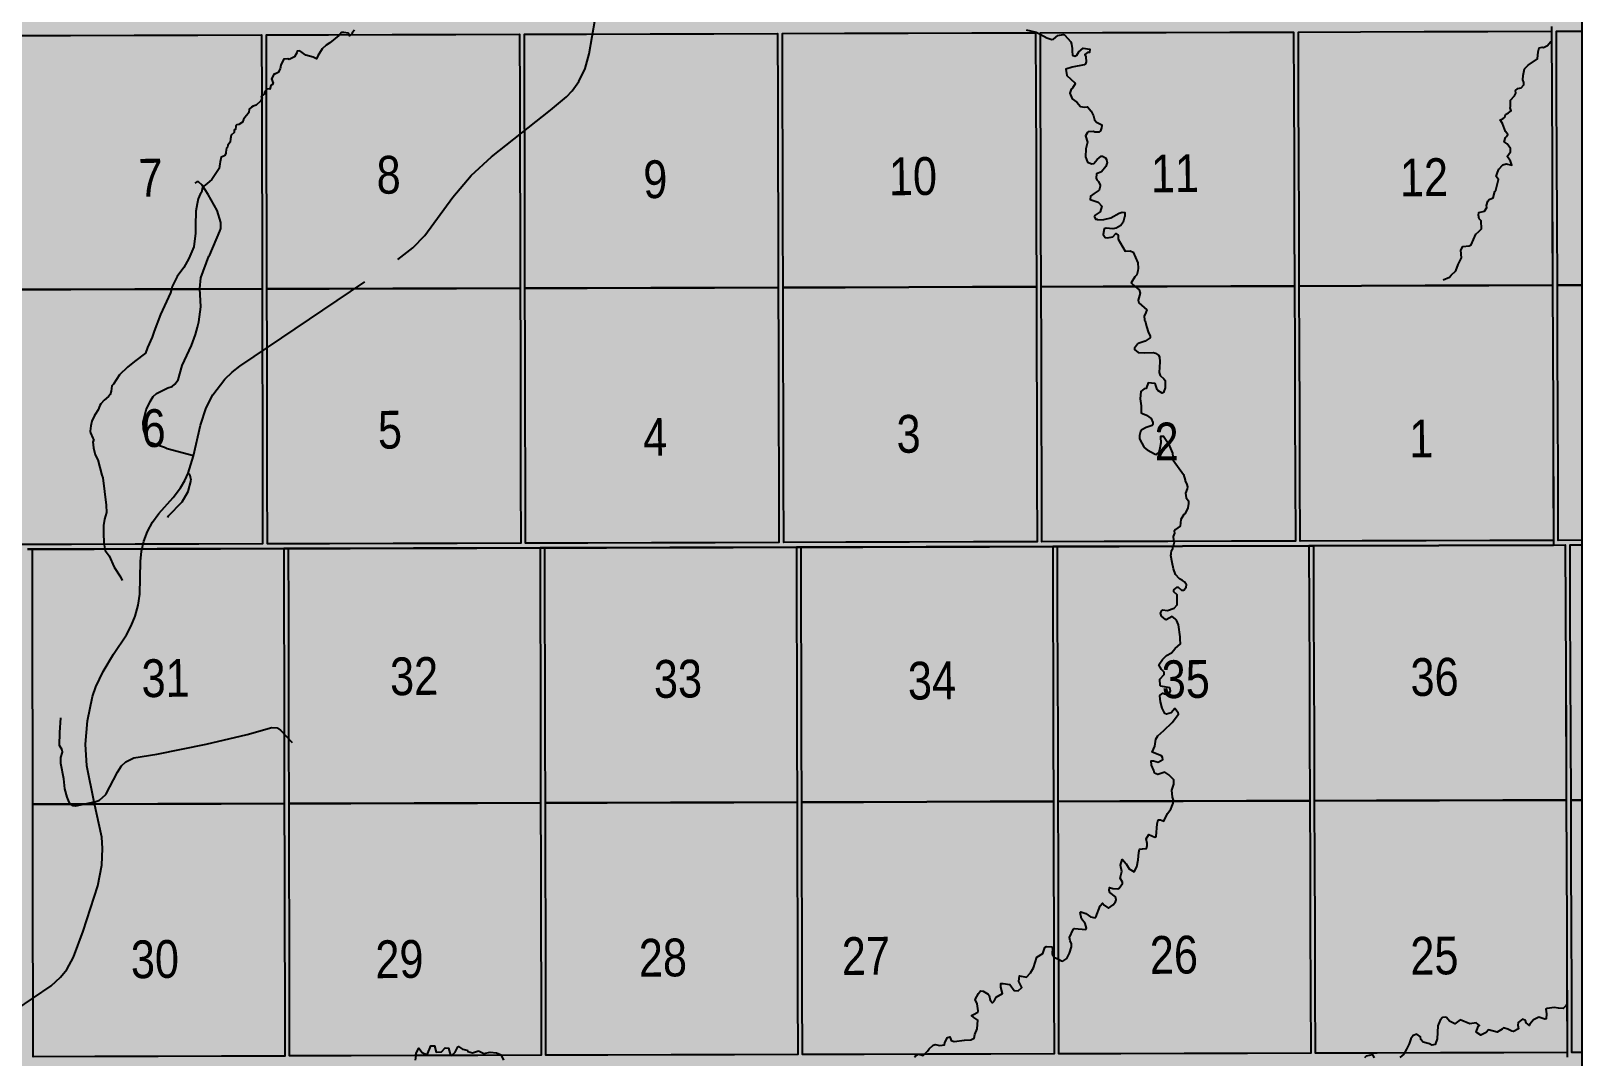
# Model space of a CAD drawing. Extents: x 410314 to 414262, y 6043239 to 6046088.
# Drawn here: x 413689.2 to 414016, y 6043517.8 to 6043734.1 of the extents above; entities that cross this region are included whole.
import ezdxf

# ---------------------------------------------------------------- set-up
doc = ezdxf.new("R2010")
doc.units = 0
doc.header["$LTSCALE"] = 5
doc.linetypes.add('DASHED2', pattern=[9.525, 6.35, -3.175])
for name, color, linetype in [('Quarters', 8, 'Continuous'), ('RoadSeg', 57, 'DASHED2'), ('T-WATER', 160, 'Continuous'), ('Townships', 57, 'Continuous')]:
    doc.layers.add(name, color=color, linetype=linetype)
doc.layers.add('ROUTE-MAP-BACKGROUND-H', color=7, linetype='Continuous', true_color=0xf0ebff)
doc.styles.add('120', font='ARIALN.TTF', dxfattribs={"height": 13})

msp = doc.modelspace()

# ---------------------------------------------------------------- hatches: boundary and pattern name
at = {"layer": 'ROUTE-MAP-BACKGROUND-H'}
h = msp.add_hatch(color=256, dxfattribs=at)
h.dxf.hatch_style = 1
h.paths.add_polyline_path([(413029.102, 6044227.914), (414016.045, 6044227.914), (414016.045, 6043351.708), (413029.102, 6043351.708)])

# ---------------------------------------------------------------- linework, layer by layer
at = {"layer": 'Quarters'}
for points in [[(413737.86, 6043693.101), (413737.886, 6043679.71), (413724.457, 6043679.675), (413711.028, 6043679.64), (413697.598, 6043679.604), (413684.503, 6043679.57), (413684.481, 6043692.962), (413684.459, 6043706.354), (413684.437, 6043719.745), (413684.416, 6043733.137), (413697.506, 6043733.171), (413710.93, 6043733.206), (413724.355, 6043733.241), (413737.78, 6043733.276), (413737.807, 6043719.884), (413737.833, 6043706.493)], [(413792.242, 6043693.243), (413792.273, 6043679.852), (413778.844, 6043679.817), (413765.415, 6043679.782), (413751.985, 6043679.747), (413738.891, 6043679.712), (413738.864, 6043693.104), (413738.838, 6043706.495), (413738.811, 6043719.887), (413738.784, 6043733.278), (413751.874, 6043733.312), (413765.299, 6043733.347), (413778.724, 6043733.382), (413792.149, 6043733.417), (413792.18, 6043720.025), (413792.211, 6043706.634)], [(413846.631, 6043693.396), (413846.667, 6043680.005), (413833.236, 6043679.967), (413819.805, 6043679.929), (413806.374, 6043679.891), (413793.278, 6043679.855), (413793.246, 6043693.246), (413793.215, 6043706.637), (413793.184, 6043720.028), (413793.153, 6043733.419), (413806.244, 6043733.456), (413819.671, 6043733.493), (413833.097, 6043733.531), (413846.523, 6043733.569), (413846.559, 6043720.178), (413846.595, 6043706.787)], [(413901.02, 6043693.549), (413901.061, 6043680.159), (413887.63, 6043680.121), (413874.199, 6043680.083), (413860.768, 6043680.045), (413847.672, 6043680.008), (413847.636, 6043693.399), (413847.6, 6043706.79), (413847.564, 6043720.181), (413847.528, 6043733.572), (413860.619, 6043733.608), (413874.045, 6043733.646), (413887.471, 6043733.684), (413900.897, 6043733.721), (413900.938, 6043720.331), (413900.979, 6043706.94)], [(413955.408, 6043693.703), (413955.454, 6043680.312), (413942.023, 6043680.274), (413928.592, 6043680.237), (413915.161, 6043680.199), (413902.065, 6043680.162), (413902.024, 6043693.552), (413901.983, 6043706.943), (413901.943, 6043720.333), (413901.902, 6043733.724), (413914.993, 6043733.761), (413928.419, 6043733.798), (413941.845, 6043733.836), (413955.271, 6043733.874), (413955.317, 6043720.483), (413955.362, 6043707.093)], [(414009.796, 6043693.881), (414009.847, 6043680.491), (413996.416, 6043680.447), (413982.985, 6043680.403), (413969.554, 6043680.359), (413956.458, 6043680.316), (413956.413, 6043693.706), (413956.367, 6043707.096), (413956.321, 6043720.487), (413956.276, 6043733.877), (413969.367, 6043733.919), (413982.793, 6043733.963), (413996.218, 6043734.006), (414009.644, 6043734.049), (414009.695, 6043720.659), (414009.745, 6043707.27)], [(413737.967, 6043639.437), (413737.994, 6043625.946), (413724.56, 6043625.911), (413711.126, 6043625.875), (413697.691, 6043625.84), (413684.592, 6043625.805), (413684.57, 6043639.296), (413684.548, 6043652.787), (413684.526, 6043666.179), (413684.503, 6043679.57), (413697.598, 6043679.604), (413711.028, 6043679.64), (413724.457, 6043679.675), (413737.886, 6043679.71), (413737.913, 6043666.318), (413737.94, 6043652.927)], [(413792.367, 6043639.58), (413792.399, 6043626.09), (413778.965, 6043626.054), (413765.531, 6043626.019), (413752.097, 6043625.984), (413738.998, 6043625.949), (413738.971, 6043639.439), (413738.944, 6043652.93), (413738.917, 6043666.321), (413738.891, 6043679.712), (413751.985, 6043679.747), (413765.415, 6043679.782), (413778.844, 6043679.817), (413792.273, 6043679.852), (413792.304, 6043666.461), (413792.336, 6043653.069)], [(413846.776, 6043639.734), (413846.812, 6043626.244), (413833.376, 6043626.206), (413819.94, 6043626.168), (413806.504, 6043626.13), (413793.403, 6043626.093), (413793.372, 6043639.582), (413793.34, 6043653.072), (413793.309, 6043666.463), (413793.278, 6043679.855), (413806.374, 6043679.891), (413819.805, 6043679.929), (413833.236, 6043679.967), (413846.667, 6043680.005), (413846.703, 6043666.614), (413846.739, 6043653.223)], [(413901.184, 6043639.888), (413901.225, 6043626.399), (413887.789, 6043626.361), (413874.353, 6043626.322), (413860.918, 6043626.284), (413847.817, 6043626.247), (413847.78, 6043639.737), (413847.744, 6043653.226), (413847.708, 6043666.617), (413847.672, 6043680.008), (413860.768, 6043680.045), (413874.199, 6043680.083), (413887.63, 6043680.121), (413901.061, 6043680.159), (413901.101, 6043666.768), (413901.142, 6043653.378)], [(413955.591, 6043640.042), (413955.637, 6043626.553), (413942.202, 6043626.515), (413928.766, 6043626.477), (413915.33, 6043626.439), (413902.229, 6043626.402), (413902.188, 6043639.891), (413902.147, 6043653.38), (413902.106, 6043666.771), (413902.065, 6043680.162), (413915.161, 6043680.199), (413928.592, 6043680.237), (413942.023, 6043680.274), (413955.454, 6043680.312), (413955.499, 6043666.922), (413955.545, 6043653.532)], [(414009.999, 6043640.204), (414010.05, 6043626.696), (413996.614, 6043626.661), (413983.178, 6043626.626), (413969.743, 6043626.59), (413956.642, 6043626.556), (413956.596, 6043640.046), (413956.55, 6043653.535), (413956.504, 6043666.925), (413956.458, 6043680.316), (413969.554, 6043680.359), (413982.985, 6043680.403), (413996.416, 6043680.447), (414009.847, 6043680.491), (414009.897, 6043667.102), (414009.948, 6043653.712)], [(413742.538, 6043584.591), (413742.564, 6043571.2), (413729.226, 6043571.165), (413715.888, 6043571.13), (413702.551, 6043571.096), (413689.548, 6043571.061), (413689.527, 6043584.453), (413689.505, 6043597.845), (413689.484, 6043611.336), (413689.463, 6043624.828), (413702.461, 6043624.861), (413715.794, 6043624.895), (413729.127, 6043624.929), (413742.46, 6043624.963), (413742.486, 6043611.473), (413742.512, 6043597.982)], [(413796.584, 6043571.342), (413783.246, 6043571.307), (413769.908, 6043571.272), (413756.571, 6043571.237), (413743.568, 6043571.203), (413743.542, 6043584.594), (413743.516, 6043597.985), (413743.49, 6043611.475), (413743.464, 6043624.965), (413756.462, 6043624.999), (413769.795, 6043625.033), (413783.128, 6043625.067), (413796.461, 6043625.101), (413796.491, 6043611.612), (413796.522, 6043598.122), (413796.553, 6043584.732)], [(413850.575, 6043584.881), (413850.611, 6043571.49), (413837.271, 6043571.454), (413823.932, 6043571.417), (413810.593, 6043571.38), (413797.588, 6043571.344), (413797.557, 6043584.735), (413797.527, 6043598.125), (413797.496, 6043611.615), (413797.465, 6043625.104), (413810.465, 6043625.14), (413823.8, 6043625.177), (413837.135, 6043625.213), (413850.469, 6043625.25), (413850.505, 6043611.76), (413850.54, 6043598.271)], [(413904.612, 6043585.029), (413904.652, 6043571.639), (413891.309, 6043571.602), (413877.966, 6043571.566), (413864.623, 6043571.529), (413851.615, 6043571.493), (413851.58, 6043584.883), (413851.545, 6043598.274), (413851.509, 6043611.763), (413851.474, 6043625.253), (413864.477, 6043625.289), (413877.815, 6043625.325), (413891.154, 6043625.362), (413904.492, 6043625.399), (413904.532, 6043611.909), (413904.572, 6043598.42)], [(413958.648, 6043585.178), (413958.692, 6043571.788), (413945.349, 6043571.751), (413932.007, 6043571.714), (413918.664, 6043571.678), (413905.656, 6043571.642), (413905.616, 6043585.032), (413905.576, 6043598.422), (413905.536, 6043611.912), (413905.496, 6043625.402), (413918.5, 6043625.437), (413931.838, 6043625.474), (413945.176, 6043625.511), (413958.514, 6043625.548), (413958.559, 6043612.058), (413958.603, 6043598.569)], [(414012.684, 6043585.315), (414012.733, 6043571.925), (413999.39, 6043571.891), (413986.047, 6043571.857), (413972.705, 6043571.823), (413959.697, 6043571.79), (413959.652, 6043585.181), (413959.608, 6043598.571), (413959.563, 6043612.061), (413959.519, 6043625.551), (413972.522, 6043625.593), (413985.86, 6043625.636), (413999.198, 6043625.679), (414012.536, 6043625.722), (414012.586, 6043612.213), (414012.635, 6043598.705)], [(413904.771, 6043531.468), (413904.81, 6043518.412), (413891.463, 6043518.376), (413878.115, 6043518.339), (413864.768, 6043518.302), (413851.755, 6043518.267), (413851.721, 6043531.322), (413851.686, 6043544.713), (413851.65, 6043558.103), (413851.615, 6043571.493), (413864.623, 6043571.529), (413877.966, 6043571.566), (413891.309, 6043571.602), (413904.652, 6043571.639), (413904.691, 6043558.249), (413904.731, 6043544.858)], [(413958.825, 6043531.617), (413958.869, 6043518.561), (413945.521, 6043518.524), (413932.174, 6043518.488), (413918.827, 6043518.451), (413905.815, 6043518.415), (413905.776, 6043531.471), (413905.736, 6043544.861), (413905.696, 6043558.252), (413905.656, 6043571.642), (413918.664, 6043571.678), (413932.007, 6043571.714), (413945.349, 6043571.751), (413958.692, 6043571.788), (413958.736, 6043558.397), (413958.781, 6043545.007)], [(414012.881, 6043531.755), (414012.929, 6043518.7), (413999.581, 6043518.665), (413986.233, 6043518.631), (413972.886, 6043518.597), (413959.873, 6043518.564), (413959.83, 6043531.619), (413959.785, 6043545.01), (413959.741, 6043558.4), (413959.697, 6043571.79), (413972.705, 6043571.823), (413986.047, 6043571.857), (413999.39, 6043571.891), (414012.733, 6043571.925), (414012.782, 6043558.535), (414012.831, 6043545.145)], [(413742.642, 6043531.027), (413742.667, 6043517.97), (413729.325, 6043517.935), (413715.983, 6043517.899), (413702.64, 6043517.863), (413689.633, 6043517.828), (413689.612, 6043530.886), (413689.591, 6043544.278), (413689.569, 6043557.67), (413689.548, 6043571.061), (413702.551, 6043571.096), (413715.888, 6043571.13), (413729.226, 6043571.165), (413742.564, 6043571.2), (413742.59, 6043557.809), (413742.616, 6043544.418)], [(413796.584, 6043571.342), (413796.614, 6043557.951), (413796.645, 6043544.561), (413796.676, 6043531.171), (413796.706, 6043518.115), (413783.364, 6043518.079), (413770.021, 6043518.044), (413756.679, 6043518.008), (413743.672, 6043517.973), (413743.646, 6043531.029), (413743.62, 6043544.421), (413743.594, 6043557.812), (413743.568, 6043571.203), (413756.571, 6043571.237), (413769.908, 6043571.272), (413783.246, 6043571.307)], [(413850.717, 6043531.319), (413850.751, 6043518.264), (413837.407, 6043518.227), (413824.063, 6043518.19), (413810.719, 6043518.154), (413797.71, 6043518.118), (413797.68, 6043531.173), (413797.65, 6043544.564), (413797.619, 6043557.954), (413797.588, 6043571.344), (413810.593, 6043571.38), (413823.932, 6043571.417), (413837.271, 6043571.454), (413850.611, 6043571.49), (413850.646, 6043558.1), (413850.681, 6043544.71)]]:
    msp.add_lwpolyline(points, close=True, dxfattribs=at)
for points in [[(414016.045, 6043680.522), (414010.851, 6043680.496), (414010.801, 6043693.886), (414010.75, 6043707.275), (414010.699, 6043720.664), (414010.649, 6043734.054), (414016.045, 6043734.08)], [(414016.045, 6043626.726), (414011.055, 6043626.701), (414011.004, 6043640.209), (414010.952, 6043653.717), (414010.902, 6043667.107), (414010.851, 6043680.496), (414016.045, 6043680.522)], [(414016.045, 6043571.941), (414013.738, 6043571.93), (414013.689, 6043585.32), (414013.64, 6043598.71), (414013.59, 6043612.218), (414013.541, 6043625.727), (414016.045, 6043625.739)], [(414016.045, 6043518.715), (414013.933, 6043518.705), (414013.885, 6043531.76), (414013.836, 6043545.15), (414013.787, 6043558.54), (414013.738, 6043571.93), (414016.045, 6043571.941)]]:
    msp.add_lwpolyline(points, dxfattribs=at)
at = {"layer": 'RoadSeg'}
msp.add_line((413722.271, 6043640.842), (413723.396, 6043644.529), dxfattribs=at)
for points in [[(413723.396, 6043644.529), (413724.865, 6043651.021), (413726.093, 6043654.609), (413727.503, 6043657.369), (413730.035, 6043660.684), (413731.571, 6043662.147), (413733.212, 6043663.412), (413766.505, 6043685.896), (413769.654, 6043688.357), (413772.167, 6043690.973), (413778.068, 6043699.052), (413781.94, 6043703.626), (413786.258, 6043707.576), (413798.653, 6043717.384), (413802.028, 6043720.216), (413803.202, 6043721.472), (413804.628, 6043723.466), (413805.938, 6043726.224), (413806.776, 6043729.305), (413808.095, 6043736.626)], [(413723.396, 6043644.529), (413724.865, 6043651.021), (413726.093, 6043654.609), (413727.503, 6043657.369), (413730.035, 6043660.684), (413731.571, 6043662.147), (413733.212, 6043663.412), (413766.505, 6043685.896), (413769.654, 6043688.357), (413772.167, 6043690.973), (413778.068, 6043699.052), (413781.94, 6043703.626), (413786.258, 6043707.576), (413798.653, 6043717.384), (413802.028, 6043720.216), (413803.202, 6043721.472), (413804.628, 6043723.466), (413805.938, 6043726.224), (413806.776, 6043729.305), (413808.095, 6043736.626)], [(413723.396, 6043644.529), (413717.837, 6043646.017), (413717.331, 6043646.307), (413714.247, 6043647.311), (413713.84, 6043647.67), (413713.247, 6043648.99), (413712.856, 6043650.214), (413712.795, 6043651.612), (413713.443, 6043654.19), (413714.273, 6043656.005), (413714.919, 6043657.017), (413715.606, 6043657.631), (413718.013, 6043658.845), (413718.907, 6043659.119), (413719.519, 6043659.604), (413720.178, 6043660.52), (413721.051, 6043663.536), (413722.997, 6043667.805), (413723.817, 6043670.12), (413724.287, 6043671.629), (413724.53, 6043672.799), (413724.999, 6043675.972), (413724.722, 6043679.831), (413724.978, 6043682.035), (413726.618, 6043686.631), (413726.879, 6043686.903), (413728.978, 6043691.875), (413729.167, 6043692.445), (413729.175, 6043693.71), (413728.391, 6043696.26), (413726.525, 6043699.62), (413725.254, 6043701.56), (413724.44, 6043702.277), (413724.107, 6043702.27), (413723.68, 6043701.995)], [(413723.396, 6043644.529), (413717.837, 6043646.017), (413717.331, 6043646.307), (413714.247, 6043647.311), (413713.84, 6043647.67), (413713.247, 6043648.99), (413712.856, 6043650.214), (413712.795, 6043651.612), (413713.443, 6043654.19), (413714.273, 6043656.005), (413714.919, 6043657.017), (413715.606, 6043657.631), (413718.013, 6043658.845), (413718.907, 6043659.119), (413719.519, 6043659.604), (413720.178, 6043660.52), (413721.051, 6043663.536), (413722.997, 6043667.805), (413723.817, 6043670.12), (413724.287, 6043671.629), (413724.53, 6043672.799), (413724.999, 6043675.972), (413724.722, 6043679.831), (413724.978, 6043682.035), (413726.618, 6043686.631), (413726.879, 6043686.903), (413728.978, 6043691.875), (413729.167, 6043692.445), (413729.175, 6043693.71), (413728.391, 6043696.26), (413726.525, 6043699.62), (413725.254, 6043701.56), (413724.44, 6043702.277), (413724.107, 6043702.27), (413723.68, 6043701.995)], [(413702.504, 6043571.528), (413700.952, 6043579.159), (413700.627, 6043583.749), (413701.062, 6043588.654), (413702.159, 6043593.806), (413702.818, 6043595.784), (413704.352, 6043599.046), (413706.545, 6043602.687), (413709.294, 6043606.773), (413710.289, 6043608.658), (413711.147, 6043610.741), (413711.768, 6043613.018), (413712.121, 6043615.357), (413712.217, 6043622.221), (413712.473, 6043624.391), (413712.931, 6043626.499), (413713.722, 6043628.547), (413714.782, 6043630.5), (413716.144, 6043632.392), (413719.109, 6043635.716), (413720.666, 6043637.779), (413721.601, 6043639.33), (413722.271, 6043640.842)], [(413702.504, 6043571.528), (413700.952, 6043579.159), (413700.627, 6043583.749), (413701.062, 6043588.654), (413702.159, 6043593.806), (413702.818, 6043595.784), (413704.352, 6043599.046), (413706.545, 6043602.687), (413709.294, 6043606.773), (413710.289, 6043608.658), (413711.147, 6043610.741), (413711.768, 6043613.018), (413712.121, 6043615.357), (413712.217, 6043622.221), (413712.473, 6043624.391), (413712.931, 6043626.499), (413713.722, 6043628.547), (413714.782, 6043630.5), (413716.144, 6043632.392), (413719.109, 6043635.716), (413720.666, 6043637.779), (413721.601, 6043639.33), (413722.271, 6043640.842)], [(413717.993, 6043631.53), (413718.186, 6043631.9), (413721.024, 6043634.855), (413722.281, 6043636.979), (413722.9, 6043639.356), (413722.747, 6043640.352), (413722.573, 6043640.682), (413722.271, 6043640.842)], [(413717.993, 6043631.53), (413718.186, 6043631.9), (413721.024, 6043634.855), (413722.281, 6043636.979), (413722.9, 6043639.356), (413722.747, 6043640.352), (413722.573, 6043640.682), (413722.271, 6043640.842)], [(413702.504, 6043571.528), (413698.525, 6043570.616), (413697.957, 6043570.704), (413697.484, 6043571.028), (413697.208, 6043571.489), (413696.793, 6043572.532), (413696.322, 6043574.283), (413696.111, 6043576.397), (413695.447, 6043579.615), (413695.488, 6043580.881), (413695.845, 6043582.069), (413695.777, 6043582.496), (413695.17, 6043583.473), (413695.282, 6043586.207), (413695.488, 6043589.242)], [(413702.504, 6043571.528), (413698.525, 6043570.616), (413697.957, 6043570.704), (413697.484, 6043571.028), (413697.208, 6043571.489), (413696.793, 6043572.532), (413696.322, 6043574.283), (413696.111, 6043576.397), (413695.447, 6043579.615), (413695.488, 6043580.881), (413695.845, 6043582.069), (413695.777, 6043582.496), (413695.17, 6043583.473), (413695.282, 6043586.207), (413695.488, 6043589.242)], [(413702.504, 6043571.528), (413703.629, 6043571.917), (413704.938, 6043573.076), (413707.375, 6043577.821), (413708.214, 6043579.171), (413709.13, 6043579.988), (413710.812, 6043580.854), (413715.694, 6043581.585), (413726.11, 6043583.725), (413734.731, 6043585.73), (413739.963, 6043587.267), (413741.031, 6043587.155), (413741.773, 6043586.703), (413744.191, 6043584.053)], [(413702.504, 6043571.528), (413703.629, 6043571.917), (413704.938, 6043573.076), (413707.375, 6043577.821), (413708.214, 6043579.171), (413709.13, 6043579.988), (413710.812, 6043580.854), (413715.694, 6043581.585), (413726.11, 6043583.725), (413734.731, 6043585.73), (413739.963, 6043587.267), (413741.031, 6043587.155), (413741.773, 6043586.703), (413744.191, 6043584.053)], [(413682.178, 6043525.187), (413693.419, 6043532.773), (413695.414, 6043534.612), (413696.714, 6043536.237), (413698.128, 6043538.797), (413700.15, 6043544.3), (413703.224, 6043553.855), (413704.136, 6043558.203), (413704.265, 6043561.737), (413704.085, 6043564.098), (413702.504, 6043571.528)], [(413682.178, 6043525.187), (413693.419, 6043532.773), (413695.414, 6043534.612), (413696.714, 6043536.237), (413698.128, 6043538.797), (413700.15, 6043544.3), (413703.224, 6043553.855), (413704.136, 6043558.203), (413704.265, 6043561.737), (413704.085, 6043564.098), (413702.504, 6043571.528)]]:
    msp.add_lwpolyline(points, dxfattribs=at)
at = {"layer": 'ROUTE-MAP-BACKGROUND-H'}
msp.add_lwpolyline([(413029.102, 6044227.914), (414016.045, 6044227.914), (414016.045, 6043351.708), (413029.102, 6043351.708)], close=True, dxfattribs=at)
at = {"layer": 'T-WATER', "linetype": 'Continuous'}
msp.add_line((414009.772, 6043731.846), (414009.628, 6043731.815), dxfattribs=at)
at = {"layer": 'T-WATER'}
for points in [[(413757.379, 6043734.296), (413756.887, 6043733.745), (413756.795, 6043733.349), (413756.271, 6043733.113), (413756.258, 6043733.316), (413756.237, 6043733.347), (413756.051, 6043733.636), (413755.11, 6043733.792), (413754.636, 6043733.773), (413754.246, 6043733.342), (413754.053, 6043733.13), (413752.131, 6043731.57), (413751.375, 6043731.081), (413750.523, 6043730.354), (413749.627, 6043728.863), (413749.349, 6043728.249), (413748.631, 6043728.567), (413747.061, 6043729.037), (413745.836, 6043729.951), (413745.275, 6043729.85), (413745.208, 6043729.475), (413744.734, 6043728.632), (413743.609, 6043728.082)], [(413898.882, 6043734.346), (413901.021, 6043733.871), (413901.868, 6043733.408), (413903.266, 6043732.644), (413904.313, 6043732.317), (413904.686, 6043732.378), (413905.591, 6043733.184), (413906.676, 6043733.386), (413906.967, 6043733.304), (413908.311, 6043731.823), (413908.486, 6043731.329), (413908.632, 6043730.378), (413908.568, 6043729.866), (413908.701, 6043728.978), (413909.143, 6043728.8), (413909.574, 6043729.016), (413909.985, 6043729.679), (413910.92, 6043730.461), (413912.294, 6043730.271), (413912.223, 6043729.599), (413911.821, 6043729.593), (413911.263, 6043729.116), (413911.455, 6043728.666), (413911.521, 6043727.575), (413911.393, 6043727.149), (413911.155, 6043726.999), (413908.586, 6043726.472), (413907.236, 6043726.074), (413907.454, 6043724.702), (413909.196, 6043723.14), (413909.223, 6043722.981), (413908.662, 6043722.046), (413908.381, 6043721.859), (413908.075, 6043720.981), (413908.631, 6043719.77), (413909.609, 6043719.101), (413910.389, 6043718.213), (413911.112, 6043718.029), (413911.836, 6043718.123), (413912.607, 6043717.226), (413913.127, 6043716.179), (413913.305, 6043715.381), (413913.763, 6043714.877), (413914.837, 6043714.329), (413914.888, 6043714.184), (413914.811, 6043713.66), (413914.57, 6043713.048), (413914.235, 6043712.784), (413913.379, 6043712.773), (413913.104, 6043712.901), (413911.992, 6043712.809), (413911.856, 6043712.723), (413911.429, 6043711.996), (413911.863, 6043710.684), (413911.449, 6043709.249), (413911.393, 6043707.595), (413911.613, 6043706.994), (413911.812, 6043706.449), (413912.712, 6043706.067), (413913.148, 6043706.14), (413913.856, 6043706.989), (413913.869, 6043707), (413914.745, 6043707.7), (413914.968, 6043707.72), (413915.621, 6043707.376), (413915.829, 6043707.006), (413915.872, 6043706.928), (413915.945, 6043706.374), (413915.719, 6043705.526), (413914.781, 6043704.428), (413913.718, 6043704.015), (413913.669, 6043703.081), (413913.834, 6043702.709), (413914.146, 6043702.392), (413914.497, 6043701.603), (413914.514, 6043701.382), (413914.316, 6043700.513), (413913.258, 6043699.845), (413912.446, 6043699.26), (413912.407, 6043698.556), (413914.058, 6043698.01), (413914.829, 6043697.134), (413914.47, 6043695.937), (413913.416, 6043695.26), (413913.233, 6043695.052)], [(413986.819, 6043681.64), (413988.095, 6043682.162), (413988.454, 6043682.625), (413989.44, 6043683.549), (413989.96, 6043684.842), (413990.654, 6043686.268), (413990.479, 6043687.853), (413990.952, 6043688.657), (413992.277, 6043688.768), (413992.67, 6043689.007), (413993.67, 6043691.257), (413994.317, 6043691.788), (413994.843, 6043692.367), (413994.777, 6043694.097), (413994.396, 6043694.478), (413994.203, 6043695.242), (413994.33, 6043695.842), (413995.5, 6043696.1), (413995.968, 6043696.862), (413995.893, 6043697.276), (413996.196, 6043698.254), (413996.507, 6043698.544), (413997.335, 6043698.923), (413997.709, 6043700.291), (413997.882, 6043700.573), (413998.438, 6043702.796), (413997.991, 6043703.419), (413998.212, 6043704.229), (413998.511, 6043704.972), (413999.382, 6043705.87), (414000.09, 6043706.075), (414001.245, 6043705.797), (414000.998, 6043706.619), (414000.532, 6043707.264), (414000.272, 6043707.624), (414000.974, 6043708.629), (414000.985, 6043709.328), (414000.305, 6043710.318), (413999.639, 6043710.708), (413999.902, 6043711.636), (414000.151, 6043711.821), (414000.431, 6043712.308), (413999.959, 6043712.902), (413999.314, 6043714.579), (413998.822, 6043715.348), (413999.396, 6043715.601), (413999.794, 6043715.954), (413999.932, 6043716.498), (414000.578, 6043716.818), (414001.093, 6043717.27), (414000.945, 6043717.886), (414001.011, 6043718.21), (414001.008, 6043719.519), (414001.81, 6043720.405), (414002.119, 6043720.972), (414002.016, 6043721.565), (414002.543, 6043721.948), (414003.24, 6043722.149), (414003.784, 6043722.73), (414003.766, 6043723.234), (414003.575, 6043723.812), (414003.644, 6043724.748), (414003.949, 6043726.126), (414004.725, 6043726.864), (414006.661, 6043728.265), (414006.808, 6043729.711), (414007.047, 6043730.528), (414007.626, 6043730.686), (414007.944, 6043730.627), (414008.789, 6043731.057), (414009.422, 6043731.793), (414009.628, 6043731.815)], [(413743.609, 6043728.082), (413743.323, 6043728.241), (413742.523, 6043728.176), (413742.383, 6043728.071), (413741.826, 6043726.925), (413741.687, 6043726.119), (413741.276, 6043725.383), (413740.551, 6043725.023), (413740.424, 6043725.038), (413739.856, 6043724.009), (413740.181, 6043723.075), (413740.015, 6043722.738), (413739.705, 6043722.594), (413739.538, 6043721.854), (413738.93, 6043721.88), (413738.772, 6043721.665), (413738.391, 6043721.147), (413738.445, 6043720.928), (413737.771, 6043720.325), (413737.684, 6043720.248), (413737.771, 6043720.175), (413737.92, 6043720.05), (413737.772, 6043719.737), (413737.554, 6043719.275), (413736.625, 6043718.476), (413735.996, 6043718.263), (413735.667, 6043718.061), (413735.156, 6043717.605), (413735.067, 6043716.941), (413734.943, 6043716.691), (413734.257, 6043715.89), (413733.974, 6043715.437), (413733.771, 6043714.879), (413732.959, 6043714.419), (413732.557, 6043714.317), (413732.35, 6043714.052), (413732.247, 6043713.363), (413732.02, 6043713.174), (413731.995, 6043712.723), (413731.325, 6043712.131), (413731.2, 6043711.37), (413731.165, 6043710.689), (413730.652, 6043710.05), (413730.621, 6043709.615), (413730.396, 6043709.422), (413730.219, 6043708.521), (413730.239, 6043708.245), (413729.955, 6043707.768), (413729.262, 6043707.471), (413729.049, 6043706.494), (413728.957, 6043706.067), (413728.841, 6043705.077), (413727.257, 6043702.773), (413726.317, 6043701.913), (413725.566, 6043701.377), (413725.311, 6043701.097), (413725.25, 6043700.773), (413725.114, 6043700.056), (413724.81, 6043699.716), (413724.403, 6043698.729), (413724.206, 6043697.691), (413723.899, 6043696.097), (413723.815, 6043693.067), (413723.873, 6043691.478), (413723.504, 6043688.583), (413722.431, 6043686.133), (413721.387, 6043684.265), (413719.989, 6043682.358), (413718.902, 6043680.2), (413718.777, 6043679.684), (413718.58, 6043678.87), (413716.488, 6043674.311), (413715.105, 6043670.824), (413714.74, 6043669.574), (413713.695, 6043667.383), (413713.278, 6043666.156), (413711.02, 6043664.396), (413709.528, 6043663.233), (413707.822, 6043661.612), (413706.532, 6043659.599), (413706.235, 6043659.26), (413706.069, 6043658.158), (413705.841, 6043657.488), (413705.534, 6043657.028), (413704.617, 6043656.237), (413703.89, 6043655.475), (413703.681, 6043655.138), (413703.302, 6043654.23), (413702.673, 6043653.242), (413702.499, 6043652.858), (413702.026, 6043651.815)], [(413913.233, 6043695.052), (413913.528, 6043694.427), (413913.785, 6043694.429), (413914.045, 6043694.27), (413915.257, 6043694.36), (413916.718, 6043694.687), (413918.5, 6043695.676), (413919.121, 6043695.871), (413919.697, 6043695.807), (413919.719, 6043695.086), (413919.597, 6043694.927), (413919.329, 6043693.8), (413918.838, 6043693.111), (413917.84, 6043692.525), (413917.205, 6043692.409), (413915.764, 6043692.56), (413915.375, 6043692.373), (413915.115, 6043691.186), (413915.557, 6043690.552), (413916.023, 6043690.517), (413917.141, 6043690.718), (413917.822, 6043691.383), (413918.269, 6043691.082), (413918.287, 6043690.214), (413919.784, 6043687.711), (413920.852, 6043687.759), (413921.425, 6043687.471), (413922.43, 6043685.182), (413922.494, 6043684.083), (413922.437, 6043683.5), (413922.21, 6043682.668), (413921.836, 6043682.264), (413921.017, 6043680.983), (413921.88, 6043680.241), (413922.721, 6043679.518), (413922.945, 6043678.832), (413922.526, 6043677.32), (413922.67, 6043676.799), (413923.179, 6043676.292), (413924.344, 6043675.302), (413924.159, 6043674.71), (413923.766, 6043673.983), (413923.862, 6043673.208), (413923.97, 6043672.969), (413924.246, 6043671.821), (413924.655, 6043670.462), (413925.025, 6043669.813), (413925.054, 6043669.368), (413923.954, 6043668.667), (413922.54, 6043668.193), (413922.336, 6043668.044), (413921.762, 6043667.21), (413921.723, 6043666.944), (413922.511, 6043666.334), (413923.861, 6043666.22), (413925.66, 6043666.301), (413926.178, 6043666.184), (413926.799, 6043665.769), (413926.997, 6043665.383), (413927.094, 6043664.322), (413926.924, 6043662.127), (413927.162, 6043661.465), (413927.888, 6043660.777), (413928.211, 6043660.42), (413928.177, 6043658.856), (413927.882, 6043657.904), (413927.566, 6043657.755), (413926.675, 6043658.303), (413926.548, 6043658.48), (413926.173, 6043659.537), (413926.027, 6043659.747), (413924.628, 6043659.914), (413924.169, 6043658.734), (413923.79, 6043658.65), (413923.094, 6043658.057), (413922.908, 6043656.544), (413923.123, 6043655.074), (413923.123, 6043653.609), (413923.442, 6043653.465), (413924.288, 6043653.082), (413925.266, 6043652.404), (413925.605, 6043651.524), (413925.616, 6043651.106), (413925.432, 6043650.94), (413924.215, 6043650.529), (413923.289, 6043649.969), (413923.036, 6043649.669), (413922.8, 6043648.79), (413922.826, 6043648.128), (413923.259, 6043647.183), (413923.78, 6043646.296)], [(413702.026, 6043651.815), (413701.753, 6043650.871), (413701.656, 6043649.71), (413701.736, 6043649.378), (413702.203, 6043648.281), (413702.434, 6043647.856)], [(413702.434, 6043647.856), (413702.217, 6043647.463), (413702.359, 6043646.233), (413702.674, 6043644.761), (413703.227, 6043643.67), (413704.091, 6043640.452), (413704.291, 6043639.873), (413705.019, 6043634.09), (413705.071, 6043632.567), (413704.665, 6043631.197), (413704.471, 6043629.818), (413704.462, 6043628.524), (413704.557, 6043625.882), (413704.562, 6043625.749), (413704.755, 6043624.89)], [(413923.78, 6043646.296), (413924.429, 6043645.776), (413926.111, 6043644.855), (413926.375, 6043644.818), (413926.903, 6043645.292), (413927.171, 6043646.184), (413927.39, 6043647.321), (413927.273, 6043648.421), (413927.319, 6043648.691), (413927.839, 6043648.64), (413928.663, 6043647.404), (413928.917, 6043647.024), (413929.77, 6043645.063), (413929.86, 6043643.605), (413932.046, 6043640.609), (413932.438, 6043639.409), (413932.394, 6043639.218), (413932.752, 6043638.506), (413932.904, 6043638.017), (413932.828, 6043637.559), (413932.502, 6043636.614), (413932.654, 6043635.639), (413933.129, 6043635.001), (413933.145, 6043634.459), (413932.951, 6043633.577), (413932.392, 6043632.379), (413932.134, 6043632.128), (413931.513, 6043631.109), (413931.386, 6043629.715), (413930.349, 6043629.014), (413930.1, 6043628.639), (413930.185, 6043628.219), (413929.893, 6043627.486), (413929.934, 6043626.719), (413930.004, 6043626.504), (413930.063, 6043626.322), (413929.899, 6043625.493)], [(413704.755, 6043624.89), (413704.836, 6043624.529), (413705.652, 6043623.417), (413706.687, 6043621.027), (413708.011, 6043619.033), (413708.358, 6043618.2)], [(413929.942, 6043571.733), (413929.977, 6043571.932), (413929.718, 6043572.576), (413929.604, 6043574.009), (413930.035, 6043575.307), (413930.05, 6043576.187), (413928.951, 6043577.282), (413928.163, 6043577.85), (413926.684, 6043577.311), (413925.959, 6043577.584), (413925.81, 6043578.16), (413925.289, 6043579.282), (413925.28, 6043580.184), (413925.756, 6043580.201), (413926.735, 6043579.917), (413927.729, 6043580.49), (413927.646, 6043580.934), (413927.41, 6043581.268), (413925.444, 6043582.031), (413926.018, 6043583.28), (413926.266, 6043584.774), (413926.642, 6043585.503), (413927.948, 6043586.634), (413929.653, 6043588.279), (413930.99, 6043590.041), (413930.971, 6043590.301), (413930.267, 6043591.252), (413929.432, 6043590.351), (413928.504, 6043590.057), (413928.159, 6043590.2), (413927.592, 6043591.308), (413927.232, 6043592.618), (413927.09, 6043593.906), (413927.182, 6043594.074), (413927.737, 6043594.481), (413928.248, 6043594.263), (413929.02, 6043594.407), (413929.293, 6043594.914), (413929.166, 6043595.579), (413927.312, 6043595.94), (413927.153, 6043596.115), (413927.063, 6043597.399), (413927.985, 6043598.401), (413927.983, 6043598.508), (413927.979, 6043598.88), (413927.421, 6043599.488), (413926.9, 6043600.468), (413927.647, 6043601.574), (413928.474, 6043602.418), (413929.569, 6043602.998), (413930.327, 6043603.927), (413931.456, 6043604.874), (413931.395, 6043605.898), (413931.369, 6043606.338), (413930.979, 6043608.899), (413930.598, 6043609.853), (413930.335, 6043610.181), (413929.646, 6043610.612), (413928.409, 6043609.941), (413928.255, 6043609.979), (413927.432, 6043610.725), (413927.213, 6043611.356), (413927.491, 6043611.922), (413927.673, 6043612.039), (413928.665, 6043611.883), (413930.122, 6043612.382), (413930.716, 6043613.113), (413930.712, 6043615.188), (413930.034, 6043615.849), (413930.043, 6043616.294), (413930.706, 6043616.823), (413930.934, 6043616.862), (413931.677, 6043616.161), (413931.832, 6043616.169), (413932.116, 6043616.184), (413932.612, 6043616.842), (413932.684, 6043617.354), (413932.241, 6043617.975), (413931.825, 6043618.24), (413931.248, 6043618.608), (413930.412, 6043619.524), (413929.966, 6043620.698), (413929.651, 6043622.052), (413929.398, 6043623.515), (413929.498, 6043623.85), (413929.558, 6043624.581), (413929.802, 6043625.004), (413929.899, 6043625.493)], [(413892.157, 6043529.527), (413892.608, 6043530.409), (413893.909, 6043531.137), (413893.543, 6043532.477), (413893.536, 6043533.238), (413894.094, 6043533.257), (413895.481, 6043533.062), (413896.35, 6043531.769), (413897.243, 6043531.716), (413898.008, 6043532.405), (413897.393, 6043533.697), (413897.487, 6043534.877), (413898.993, 6043534.59), (413899.825, 6043535.486), (413900.433, 6043536.575), (413901.181, 6043538.819), (413902.436, 6043539.599), (413902.86, 6043540.86), (413903.186, 6043541.072), (413904.32, 6043541.014), (413904.423, 6043540.775), (413904.405, 6043539.454), (413904.714, 6043538.897), (413904.743, 6043538.846), (413905.72, 6043538.359), (413906.367, 6043538.036), (413906.645, 6043537.973), (413907.46, 6043538.519), (413908.062, 6043539.634), (413908.431, 6043540.957), (413908.477, 6043541.592), (413908.16, 6043542.279), (413908.027, 6043542.97), (413908.816, 6043544.676), (413909.11, 6043544.858), (413911.514, 6043544.668), (413911.635, 6043544.901), (413911.644, 6043544.919), (413911.315, 6043545.93), (413910.578, 6043546.876), (413910.296, 6043548.22), (413910.431, 6043548.376), (413911.472, 6043548.032), (413912.45, 6043547.34), (413913.435, 6043547.088), (413913.57, 6043547.232), (413914.49, 6043549.654), (413915.029, 6043550.171), (413915.322, 6043549.811), (413916.23, 6043549.114), (413917.233, 6043549.829), (413917.757, 6043550.473), (413917.845, 6043550.881), (413917.712, 6043551.545), (413916.567, 6043552.467), (413916.433, 6043552.933), (413916.483, 6043553.507), (413917.197, 6043553.273), (413918.26, 6043553.218), (413918.481, 6043553.381), (413919.22, 6043554.311), (413919.225, 6043554.626), (413918.735, 6043555.496), (413919.088, 6043556.855), (413918.762, 6043558.184), (413919.146, 6043559.385), (413919.232, 6043559.403), (413919.969, 6043558.47), (413920.616, 6043557.449), (413921.636, 6043556.821), (413922.251, 6043557.892), (413922.507, 6043559.316), (413922.628, 6043560.871), (413922.825, 6043561.553), (413923.437, 6043561.682), (413924.253, 6043561.73), (413924.442, 6043562.359), (413924.429, 6043562.792), (413924.184, 6043563.752), (413924.79, 6043564.71), (413926.005, 6043564.147), (413926.27, 6043564.263), (413926.513, 6043566.93), (413926.742, 6043567.771), (413927.251, 6043567.783), (413927.946, 6043567.508), (413928.688, 6043569.123), (413929.413, 6043570.037), (413929.597, 6043570.611), (413929.859, 6043571.256), (413929.942, 6043571.733)], [(413875.393, 6043517.706), (413875.568, 6043517.995), (413876.126, 6043518.357), (413876.18, 6043518.393), (413876.292, 6043518.358), (413877.183, 6043518.078), (413877.504, 6043518.361), (413877.722, 6043518.553), (413878.078, 6043518.987), (413878.487, 6043519.483), (413879.323, 6043520.273), (413879.742, 6043520.413), (413880.694, 6043520.191), (413881.683, 6043520.343), (413881.739, 6043520.826), (413882.337, 6043521.893), (413882.811, 6043522.02), (413883.114, 6043521.271), (413883.715, 6043521.005), (413885.898, 6043521.325), (413887.265, 6043521.354), (413887.979, 6043521.766), (413888.068, 6043522.498), (413888.607, 6043523.697), (413888.703, 6043525.525), (413887.868, 6043526.079), (413887.364, 6043526.517), (413887.838, 6043526.706), (413888.713, 6043527.229), (413888.784, 6043527.498), (413888.553, 6043528.946), (413888.149, 6043529.867), (413888.858, 6043531.161), (413889.313, 6043531.707), (413889.849, 6043531.631), (413890.893, 6043530.982), (413891.138, 6043530.697), (413891.339, 6043529.712), (413891.807, 6043529.191), (413892.157, 6043529.527)], [(414012.856, 6043528.992), (414012.74, 6043528.608), (414012.112, 6043528.022), (414011.063, 6043528.055), (414010.159, 6043528.172), (414008.7, 6043527.994), (414008.46, 6043527.818), (414008.573, 6043526.843), (414008.469, 6043525.818), (414008.242, 6043525.772), (414006.965, 6043526.156), (414005.842, 6043525.575), (414005.075, 6043524.666), (414004.984, 6043524.423), (414004.252, 6043524.963), (414004.134, 6043525.466), (414003.517, 6043525.77), (414002.585, 6043525.024), (414002.491, 6043524.464), (414002.693, 6043523.724), (414001.64, 6043523.162), (414001.24, 6043523.235), (414000.407, 6043523.639), (413999.526, 6043523.896), (413999.229, 6043523.64), (413998.178, 6043523.017), (413996.331, 6043523.47), (413995.831, 6043522.935), (413994.749, 6043522.352), (413993.73, 6043522.981), (413994.149, 6043524.22), (413994.414, 6043524.414), (413993.778, 6043524.951), (413992.392, 6043524.781), (413990.384, 6043525.629), (413989.216, 6043524.745), (413988.111, 6043525.326), (413987.509, 6043526.117), (413987.231, 6043526.168), (413986.677, 6043526.093), (413986.174, 6043525.524), (413986.156, 6043525.504), (413985.673, 6043524.321), (413985.526, 6043521.607), (413985.085, 6043520.375), (413984.387, 6043520.258), (413983.901, 6043520.555), (413982.602, 6043520.91), (413982.083, 6043521.43), (413982.018, 6043522.012), (413981.205, 6043522.601), (413980.45, 6043522.274), (413979.965, 6043521.591), (413979.619, 6043520.566), (413979.084, 6043519.42), (413978.627, 6043518.635), (413978.466, 6043518.358), (413977.624, 6043517.629)], [(413770.221, 6043517.086), (413770.328, 6043518.068), (413770.379, 6043518.537), (413770.94, 6043519.61), (413771.642, 6043518.686), (413772.647, 6043518.198), (413773.465, 6043520.144), (413774.215, 6043520.103), (413774.583, 6043518.81), (413775.705, 6043518.85), (413776.456, 6043519.7), (413777.181, 6043519.598), (413777.578, 6043518.125), (413777.779, 6043518.111), (413778.553, 6043518.788), (413779.147, 6043519.875), (413779.294, 6043519.945), (413780.132, 6043519.381), (413781.064, 6043519.212), (413781.253, 6043518.891), (413782.252, 6043518.64), (413783.456, 6043519.064)], [(413783.456, 6043519.064), (413784.595, 6043518.531), (413785.94, 6043518.779), (413787.297, 6043518.657), (413788.251, 6043518.218), (413788.294, 6043518.117), (413788.719, 6043517.113)], [(413972.347, 6043517.615), (413971.937, 6043518.202), (413971.793, 6043518.231), (413970.595, 6043517.929), (413970.234, 6043517.61)]]:
    msp.add_lwpolyline(points, dxfattribs=at)
at = {"layer": 'Townships'}
for points in [[(414009.641, 6043735.053), (414009.644, 6043734.049), (414009.745, 6043707.27), (414009.847, 6043680.491), (414009.948, 6043653.712), (414010.05, 6043626.696), (414010.054, 6043625.714), (413985.86, 6043625.636), (413959.519, 6043625.551), (413958.514, 6043625.548), (413931.838, 6043625.474), (413905.496, 6043625.402), (413904.492, 6043625.399), (413877.815, 6043625.325), (413851.474, 6043625.253), (413850.469, 6043625.25), (413823.8, 6043625.177), (413797.465, 6043625.104), (413796.461, 6043625.101), (413769.795, 6043625.033), (413743.464, 6043624.965), (413742.46, 6043624.963), (413715.794, 6043624.895), (413689.463, 6043624.828), (413688.458, 6043624.825)], [(413688.458, 6043624.825), (413689.463, 6043624.828), (413715.794, 6043624.895), (413742.46, 6043624.963), (413743.464, 6043624.965), (413769.795, 6043625.033), (413796.461, 6043625.101), (413797.465, 6043625.104), (413823.8, 6043625.177), (413850.469, 6043625.25), (413851.474, 6043625.253), (413877.815, 6043625.325), (413904.492, 6043625.399), (413905.496, 6043625.402), (413931.838, 6043625.474), (413958.514, 6043625.548), (413959.519, 6043625.551), (413985.86, 6043625.636), (414010.054, 6043625.714), (414012.536, 6043625.722), (414012.635, 6043598.705), (414012.733, 6043571.925), (414012.831, 6043545.145), (414012.929, 6043518.7), (414012.932, 6043517.695)]]:
    msp.add_lwpolyline(points, dxfattribs=at)

# ---------------------------------------------------------------- texts
at = {"layer": 'RoadSeg', "style": '120'}
for s, height, p in [('7', 7.96, (413711.871, 6043699.168)), ('8', 7.96, (413762.056, 6043699.774)), ('9', 7.96, (413818.26, 6043698.838)), ('10', 7.9604, (413870.016, 6043699.445)), ('11', 7.9604, (413925.235, 6043700.058)), ('12', 7.9604, (413977.713, 6043699.213)), ('6', 7.96, (413712.519, 6043646.358)), ('5', 7.96, (413762.33, 6043646.022)), ('3', 7.96, (413871.638, 6043645.151)), ('4', 7.96, (413818.222, 6043644.493)), ('2', 7.96, (413926.019, 6043643.54)), ('1', 7.96, (413979.671, 6043644.169)), ('31', 7.9604, (413712.52, 6043593.63)), ('32', 7.9604, (413764.885, 6043594.028)), ('33', 7.9604, (413820.495, 6043593.478)), ('34', 7.9604, (413874.024, 6043593.109)), ('35', 7.9604, (413927.512, 6043593.404)), ('36', 7.9604, (413979.951, 6043593.875)), ('30', 7.9604, (413710.267, 6043534.358)), ('29', 7.9604, (413761.8, 6043534.365)), ('28', 7.9604, (413817.322, 6043534.678)), ('27', 7.9604, (413860.099, 6043535.035)), ('26', 7.9604, (413925.014, 6043535.274)), ('25', 7.9604, (413979.917, 6043535.102))]:
    msp.add_text(s, height=height, rotation=0.67212, dxfattribs=at).set_placement(p)

doc.saveas('drawing.dxf')
